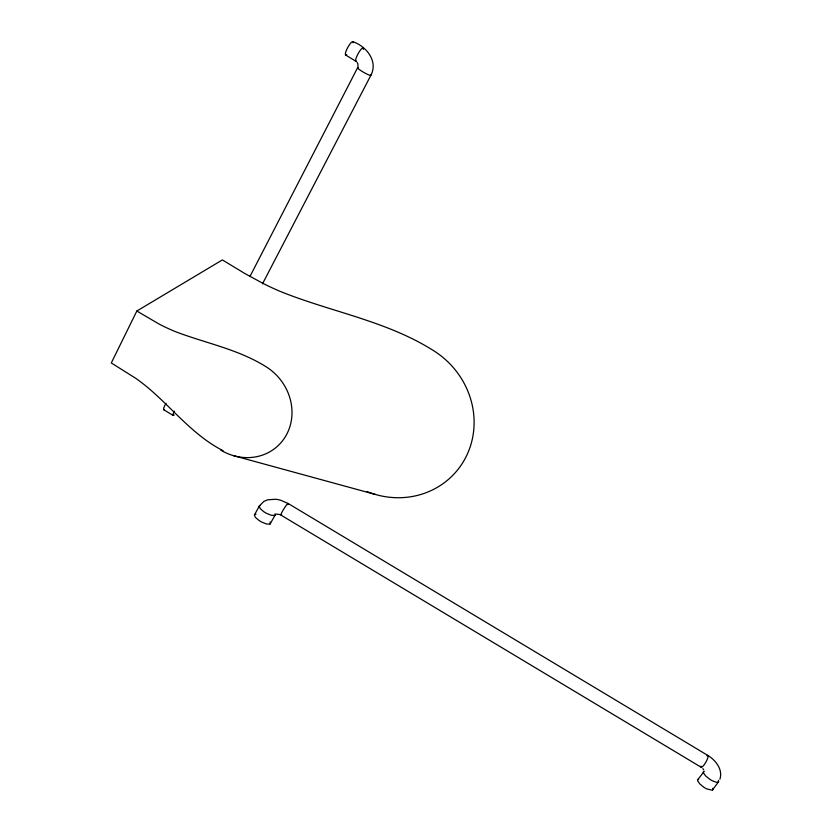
<?xml version="1.0" encoding="UTF-8"?>
<svg xmlns="http://www.w3.org/2000/svg" width="832" height="832" viewBox="0 0 832 832"><rect width="100%" height="100%" fill="white"/><g stroke="black" fill="none" stroke-linecap="round" stroke-linejoin="round"><path stroke-width="1.25" d="M719.898 779.22C723.091 769.652 715.749 760.198 707.928 755.498L288.07 503.454L280.29 500.084L276.006 499.242L267.53 499.824L263.754 501.498L259.303 506.064L254.426 515.018L255.434 517.379L258.929 520.395A12.043 4.961 27.8 0 0 261.758 522.09L266.427 523.973L269.672 524.17A5.158 2.132 27.8 0 0 270.431 523.411L270.057 521.986M357.937 66.903L357.958 64.095L357.084 62.358M366.808 491.473A82.69 77.886 42.1 0 0 467.095 454.636A82.69 77.886 42.1 0 0 432.359 349.898C385.632 320.684 330.439 311.771 280.03 291.325A326.654 302.64 81.6 0 1 263.567 283.691L244.951 273.593L222.373 259.917L136.833 311.033L111.29 362.96L135.772 378.321A173.087 150.769 46 0 1 147.815 387.577C172.806 408.637 193.638 435.791 223.132 450.726M250.058 276.276L357.604 67.725M262.486 283.868L370.843 75.358C378.394 61.256 366.35 46.301 352.997 41.735M270.182 523.869L275.153 514.987M718.359 780.302L718.526 780.697A5.221 2.038 37.2 0 1 718.494 781.872L712.286 790.244L706.503 788.809A12.137 4.805 37.2 0 1 703.716 787.134L699.733 783.838L697.705 780.884A5.2 2.07 37.2 0 1 697.757 779.719L704.267 771.243M718.494 781.872L716.342 782.288L712.296 780.759A12.168 4.742 37.1 0 1 709.498 779.085L705.505 775.778L703.456 772.845A5.21 2.038 37.1 0 1 703.498 771.69M697.757 779.719L698.526 779.272M260.354 505.502L259.979 505.586A5.179 2.101 27.7 0 0 259.21 506.314L260.229 508.654L263.734 511.67A12.064 4.898 27.8 0 0 266.573 513.365L271.242 515.258L274.487 515.476A5.169 2.101 27.9 0 0 275.236 514.738L275.08 513.739M276.297 514.114L279.916 514.561M256.017 514.155L255.206 514.28A5.169 2.132 27.7 0 0 254.426 515.018M233.48 455.655L375.492 494.489M280.925 515.081L701.116 767.218M163.769 409.77L173.212 415.449M136.833 311.033L159.078 324.043A193.305 176.977 65.3 0 0 175.916 331.833C205.743 343.158 237.827 349.242 265.273 366.257A51.386 47.008 47.9 0 1 286.655 434.429A51.386 47.008 47.9 0 1 220.74 450.091M345.53 54.943L355.909 61.277M702.842 768.591L703.643 769.818M712.587 788.31L712.754 788.705A5.21 2.07 37.3 0 1 712.712 789.89M281.663 514.519A6.833 0.728 -58.2 0 1 281.767 512.585A6.833 0.728 -58.2 0 1 286.458 505.086A6.833 0.728 -58.2 0 1 287.851 504.618M706.898 755.758A6.781 1.57 -60.4 0 1 705.806 762.278A6.781 1.57 -60.4 0 1 700.95 766.106M356.47 61.194A7.602 1.664 -61.4 0 1 358.571 52.874A7.602 1.664 -61.4 0 1 363.366 49.41M346.767 54.61A7.602 1.726 -61.5 0 1 347.703 47.57A7.602 1.726 -61.5 0 1 353.184 42.754M370.573 74.776A7.644 0.957 29.8 0 1 363.678 72.342A7.644 0.957 29.8 0 1 358.28 67.714M174.19 415.085A6.874 1.425 -57.8 0 1 174.304 411.185M164.299 409.708A6.874 1.477 -57.7 0 1 166.067 403.291"/></g></svg>
